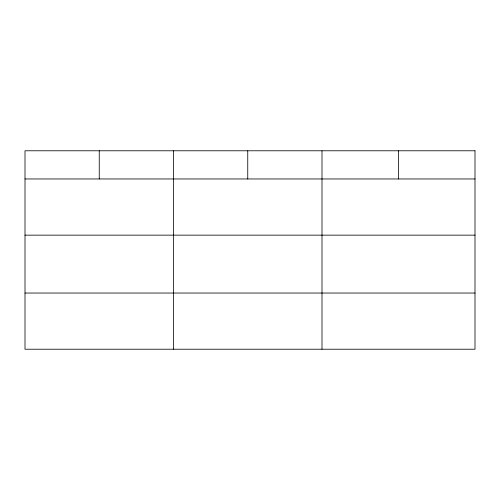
<?xml version="1.0" encoding="UTF-8"?>
<svg xmlns="http://www.w3.org/2000/svg" width="500" height="500" viewBox="0 0 500 500"><rect width="100%" height="100%" fill="white"/><g stroke="black" fill="none" stroke-linecap="round" stroke-linejoin="round"><path stroke-width="0.75" d="M25 178.962L475 178.962M25 235.15L475 235.15M25 293.038L475 293.038M398.5 150.781L398.5 178.962M322 150.781L322 349.219M247.75 150.781L247.75 178.962M173.5 150.781L173.5 349.219M99.25 150.781L99.25 178.962M475 150.781L25 150.781L25 349.219L475 349.219L475 150.781"/></g></svg>
